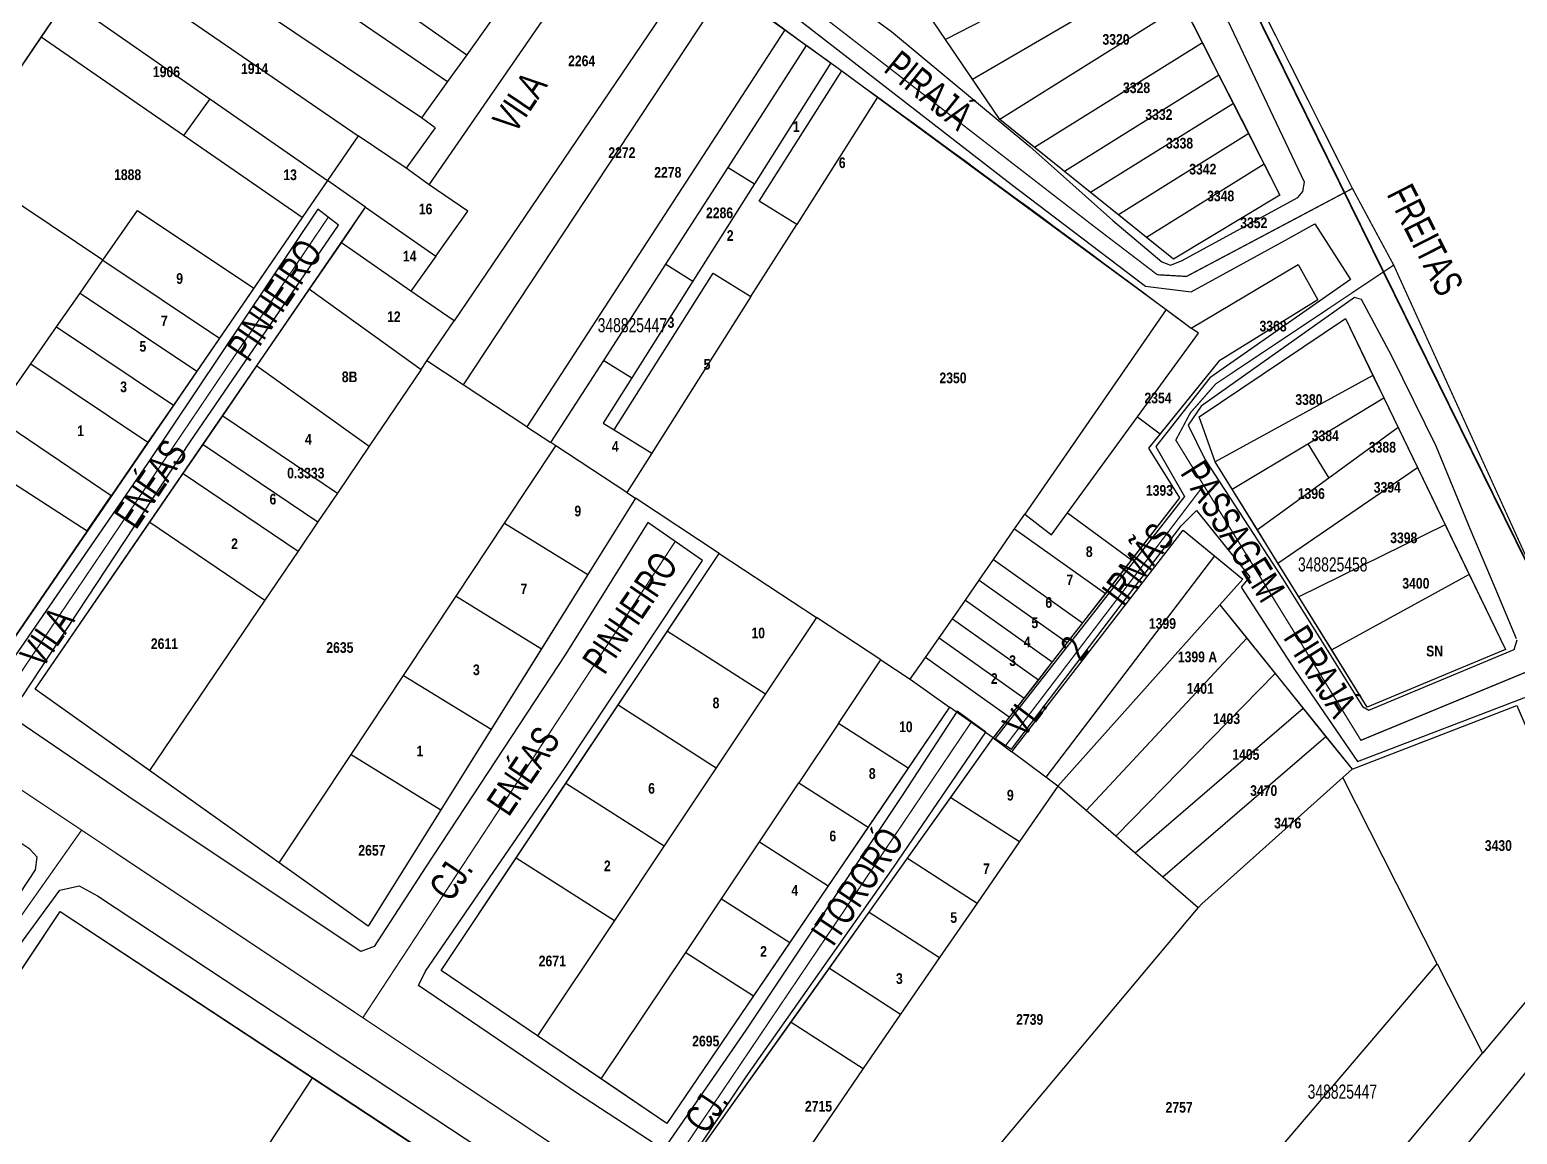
# Model space of a CAD drawing. Extents: x 203136 to 205923, y 4839890 to 4842982.
# Drawn here: x 205344.3 to 205554, y 4841421.2 to 4841577 of the extents above; entities that cross this region are included whole.
import ezdxf
from ezdxf.enums import TextEntityAlignment as Align

# ---------------------------------------------------------------- set-up
doc = ezdxf.new("R2010")
doc.units = 0
doc.header["$LTSCALE"] = 1.5
doc.header["$MEASUREMENT"] = 0
for name, color, linetype in [('CD_MALHA_LOTES', 40, 'CONTINUOUS'), ('CD_TXT_QUADRA', 7, 'CONTINUOUS'), ('LM-LIM-SETOR-FISCAL', 7, 'CONTINUOUS'), ('RU-QUADRAS', 210, 'CONTINUOUS'), ('SV-EIXO-RUA-PAV', 20, 'CONTINUOUS'), ('SV-RUA-PAVIM-S-GUIA-C-GUIA', 7, 'CONTINUOUS'), ('SV-TXT-RUA-N-PAV-S-GUIA-C-GUIA', 7, 'CONTINUOUS'), ('SV-TXT-RUA-PAV-S-GUIA-C-GUIA', 7, 'CONTINUOUS'), ('Th_NmrPort', 1, 'CONTINUOUS')]:
    doc.layers.add(name, color=color, linetype=linetype)
doc.styles.add('3488-25-2D_TXT$0$ARIAL', font='ARIAL.TTF')
doc.styles.add('ARIAL', font='ARIAL.TTF')
doc.styles.get("Standard").update_dxf_attribs({"font": 'swisscbo.ttf'})
doc.linetypes.add('Limite', pattern='A,20,-3,[130,ltypeshp.shx,S=6.35,R=0,X=0,Y=0],-3,20', length=46)

msp = doc.modelspace()

# ---------------------------------------------------------------- linework, layer by layer
at = {"layer": 'CD_MALHA_LOTES', "linetype": 'Continuous'}
for p, q in [((205364.1, 4841602.86), (205405.88, 4841573.51)), ((205361.15, 4841598.51), (205403.16, 4841569.71)), ((205400.58, 4841555.16), (205427.29, 4841593.83)), ((205399.5, 4841564.58), (205357.37, 4841592.95)), ((205353.63, 4841587.44), (205390.55, 4841562.05)), ((205438.07, 4841586.1), (205404.09, 4841535.95)), ((205477.21, 4841570.04), (205504.23, 4841585.84)), ((205442.37, 4841583.02), (205405.37, 4841526.95)), ((205442.37, 4841583.02), (205450.74, 4841577.01)), ((205345.85, 4841575.96), (205349.49, 4841581.33)), ((205349.49, 4841581.33), (205369.65, 4841567.29)), ((205473.4, 4841575.63), (205470.01, 4841580.63)), ((205484.59, 4841581.42), (205473.4, 4841575.63)), ((205506.94, 4841580.52), (205481.05, 4841564.39)), ((205506.94, 4841580.52), (205509.64, 4841575.2)), ((205409.22, 4841578.19), (205405.88, 4841573.51)), ((205450.74, 4841577.01), (205414.35, 4841521.03)), ((205450.74, 4841577.01), (205453.82, 4841574.8)), ((205333.91, 4841558.37), (205345.85, 4841575.96)), ((205365.95, 4841562.09), (205345.85, 4841575.96)), ((205442.74, 4841557.6), (205453.82, 4841574.8)), ((205453.82, 4841574.8), (205457.24, 4841572.35)), ((205477.21, 4841570.04), (205473.4, 4841575.63)), ((205509.64, 4841575.2), (205485.96, 4841560.44)), ((205509.64, 4841575.2), (205511.96, 4841570.63)), ((205405.88, 4841573.51), (205403.16, 4841569.71)), ((205457.24, 4841572.35), (205446.46, 4841555.3)), ((205447.11, 4841552.85), (205458.76, 4841571.24)), ((205458.76, 4841571.24), (205463.8, 4841567.53)), ((205481.05, 4841564.39), (205477.21, 4841570.04)), ((205511.96, 4841570.63), (205490.17, 4841557.05)), ((205511.96, 4841570.63), (205514, 4841566.64)), ((205403.16, 4841569.71), (205399.5, 4841564.58)), ((205369.65, 4841567.29), (205365.95, 4841562.09)), ((205369.65, 4841567.29), (205386.23, 4841555.75)), ((205463.8, 4841567.53), (205452.42, 4841549.57)), ((205463.8, 4841567.53), (205504.54, 4841537.56)), ((205514, 4841566.64), (205493.86, 4841554.09)), ((205514, 4841566.64), (205516.16, 4841562.39)), ((205401.43, 4841563.19), (205399.5, 4841564.58)), ((205485.96, 4841560.44), (205481.05, 4841564.39)), ((205382.67, 4841550.56), (205365.95, 4841562.09)), ((205390.55, 4841562.05), (205386.23, 4841555.75)), ((205397.36, 4841557.5), (205390.55, 4841562.05)), ((205401.43, 4841563.19), (205397.36, 4841557.5)), ((205516.16, 4841562.39), (205497.78, 4841550.94)), ((205516.16, 4841562.39), (205518.35, 4841558.08)), ((205490.17, 4841557.05), (205485.96, 4841560.44)), ((205354.58, 4841544.52), (205333.91, 4841558.37)), ((205400.58, 4841555.16), (205397.36, 4841557.5)), ((205433.95, 4841543.96), (205442.74, 4841557.6)), ((205442.74, 4841557.6), (205446.46, 4841555.3)), ((205518.35, 4841558.08), (205501.76, 4841547.74)), ((205518.35, 4841558.08), (205520.57, 4841553.71)), ((205386.23, 4841555.75), (205382.67, 4841550.56)), ((205391.63, 4841551.99), (205386.23, 4841555.75)), ((205493.86, 4841554.09), (205490.17, 4841557.05)), ((205406.02, 4841551.42), (205400.58, 4841555.16)), ((205446.46, 4841555.3), (205437.79, 4841541.58)), ((205497.78, 4841550.94), (205493.86, 4841554.09)), ((205520.57, 4841553.71), (205505.55, 4841544.69)), ((205354.58, 4841544.52), (205359.45, 4841551.51)), ((205359.45, 4841551.51), (205375.84, 4841540.59)), ((205388.2, 4841546.99), (205391.63, 4841551.99)), ((205391.63, 4841551.99), (205401.52, 4841545.1)), ((205401.52, 4841545.1), (205406.02, 4841551.42)), ((205452.42, 4841549.57), (205447.11, 4841552.85)), ((205382.67, 4841550.56), (205375.84, 4841540.59)), ((205445.97, 4841539.39), (205452.42, 4841549.57)), ((205501.76, 4841547.74), (205497.78, 4841550.94)), ((205383.7, 4841540.42), (205388.2, 4841546.99)), ((205398, 4841540.17), (205388.2, 4841546.99)), ((205505.55, 4841544.69), (205501.76, 4841547.74)), ((205401.52, 4841545.1), (205398, 4841540.17)), ((205351.35, 4841539.88), (205354.58, 4841544.52)), ((205354.58, 4841544.52), (205371, 4841533.53)), ((205425.2, 4841530.39), (205433.95, 4841543.96)), ((205433.95, 4841543.96), (205437.79, 4841541.58)), ((205508.07, 4841534.95), (205523.12, 4841543.9)), ((205523.12, 4841543.9), (205525.91, 4841538.93)), ((205426.68, 4841520.59), (205440.66, 4841542.67)), ((205437.79, 4841541.58), (205429.17, 4841527.94)), ((205440.66, 4841542.67), (205445.97, 4841539.39)), ((205348.02, 4841535.1), (205351.35, 4841539.88)), ((205351.35, 4841539.88), (205367.8, 4841528.87)), ((205375.84, 4841540.59), (205371, 4841533.53)), ((205376.3, 4841529.62), (205383.7, 4841540.42)), ((205383.7, 4841540.42), (205399.47, 4841529.12)), ((205404.09, 4841535.95), (205398, 4841540.17)), ((205445.97, 4841539.39), (205431.98, 4841517.29)), ((205525.91, 4841538.93), (205511.96, 4841530.26)), ((205504.54, 4841537.56), (205484.61, 4841508.72)), ((205504.54, 4841537.56), (205508.07, 4841534.95)), ((205344.4, 4841529.9), (205348.02, 4841535.1)), ((205348.02, 4841535.1), (205364.51, 4841524.07)), ((205400.27, 4841530.31), (205404.09, 4841535.95)), ((205509.08, 4841534.21), (205508.07, 4841534.95)), ((205509.18, 4841522.41), (205529.83, 4841536.29)), ((205529.83, 4841536.29), (205533.69, 4841528.28)), ((205371, 4841533.53), (205367.8, 4841528.87)), ((205500.48, 4841522.42), (205509.08, 4841534.21)), ((205399.47, 4841529.12), (205400.27, 4841530.31)), ((205405.37, 4841526.95), (205400.27, 4841530.31)), ((205417.73, 4841518.81), (205425.2, 4841530.39)), ((205425.2, 4841530.39), (205429.17, 4841527.94)), ((205511.96, 4841530.26), (205503.68, 4841520.05)), ((205339.21, 4841522.45), (205344.4, 4841529.9)), ((205344.4, 4841529.9), (205360.93, 4841518.84)), ((205367.8, 4841528.87), (205364.51, 4841524.07)), ((205371.48, 4841522.59), (205376.3, 4841529.62)), ((205376.3, 4841529.62), (205392.12, 4841518.28)), ((205399.47, 4841529.12), (205392.12, 4841518.28)), ((205533.69, 4841528.28), (205511.45, 4841516.09)), ((205533.69, 4841528.28), (205535.23, 4841525.1)), ((205414.35, 4841521.03), (205405.37, 4841526.95)), ((205429.17, 4841527.94), (205425.13, 4841521.55)), ((205364.51, 4841524.07), (205360.93, 4841518.84)), ((205524.5, 4841518.64), (205535.23, 4841525.1)), ((205535.23, 4841525.1), (205537.25, 4841520.9)), ((205355.75, 4841511.29), (205339.21, 4841522.45)), ((205368.7, 4841518.54), (205371.48, 4841522.59)), ((205371.48, 4841522.59), (205387.64, 4841511.67)), ((205490.61, 4841508.89), (205500.48, 4841522.42)), ((205500.48, 4841522.42), (205503.68, 4841520.05)), ((205511.45, 4841516.09), (205509.18, 4841522.41)), ((205414.35, 4841521.03), (205417.73, 4841518.81)), ((205425.13, 4841521.55), (205426.68, 4841520.59)), ((205426.68, 4841520.59), (205431.98, 4841517.29)), ((205503.68, 4841520.05), (205502.05, 4841518.03)), ((205537.25, 4841520.9), (205527.44, 4841513.77)), ((205537.25, 4841520.9), (205539.96, 4841515.29)), ((205360.93, 4841518.84), (205355.75, 4841511.29)), ((205365.88, 4841514.43), (205368.7, 4841518.54)), ((205368.7, 4841518.54), (205384.89, 4841507.61)), ((205392.12, 4841518.28), (205387.64, 4841511.67)), ((205411.2, 4841507.41), (205418.44, 4841518.34)), ((205418.44, 4841518.34), (205417.73, 4841518.81)), ((205428.47, 4841511.74), (205418.44, 4841518.34)), ((205502.05, 4841518.03), (205506.42, 4841510.98)), ((205513.85, 4841512.22), (205524.5, 4841518.64)), ((205524.5, 4841518.64), (205527.44, 4841513.77)), ((205431.98, 4841517.29), (205428.47, 4841511.74)), ((205513.85, 4841512.22), (205511.45, 4841516.09)), ((205340.38, 4841514.12), (205352.36, 4841506.34)), ((205361.17, 4841507.56), (205365.88, 4841514.43)), ((205365.88, 4841514.43), (205382.09, 4841503.48)), ((205527.44, 4841513.77), (205517.4, 4841506.48)), ((205520.29, 4841501.8), (205539.96, 4841515.29)), ((205539.96, 4841515.29), (205543.87, 4841507.19)), ((205387.64, 4841511.67), (205384.89, 4841507.61)), ((205428.47, 4841511.74), (205429.68, 4841510.95)), ((205517.4, 4841506.48), (205513.85, 4841512.22)), ((205352.36, 4841506.34), (205355.75, 4841511.29)), ((205429.68, 4841510.95), (205422.95, 4841500.17)), ((205441.5, 4841503.16), (205429.68, 4841510.95)), ((205506.42, 4841510.98), (205499.64, 4841502.25)), ((205345.02, 4841484), (205361.17, 4841507.56)), ((205361.17, 4841507.56), (205377.42, 4841496.59)), ((205384.89, 4841507.61), (205382.09, 4841503.48)), ((205404.39, 4841497.13), (205411.2, 4841507.41)), ((205411.2, 4841507.41), (205422.95, 4841500.17)), ((205483.14, 4841506.61), (205484.61, 4841508.72)), ((205484.61, 4841508.72), (205488.34, 4841505.78)), ((205488.34, 4841505.78), (205490.61, 4841508.89)), ((205490.61, 4841508.89), (205499.64, 4841502.25)), ((205543.87, 4841507.19), (205523.24, 4841497.05)), ((205543.87, 4841507.19), (205547.24, 4841500.21)), ((205352.36, 4841506.34), (205339.22, 4841487.18)), ((205480.16, 4841502.29), (205483.14, 4841506.61)), ((205482.77, 4841475.17), (205506.9, 4841506.45)), ((205483.14, 4841506.61), (205495.95, 4841497.5)), ((205506.9, 4841506.45), (205511.34, 4841502.82)), ((205520.29, 4841501.8), (205517.4, 4841506.48)), ((205382.09, 4841503.48), (205377.42, 4841496.59)), ((205434.19, 4841492.21), (205441.5, 4841503.16)), ((205441.5, 4841503.16), (205455.22, 4841494.13)), ((205478.17, 4841499.41), (205480.16, 4841502.29)), ((205480.16, 4841502.29), (205492.73, 4841493.35)), ((205511.34, 4841502.82), (205487.57, 4841471.59)), ((205499.64, 4841502.25), (205495.95, 4841497.5)), ((205511.34, 4841502.82), (205515.33, 4841499.54)), ((205523.24, 4841497.05), (205520.29, 4841501.8)), ((205422.95, 4841500.17), (205416.43, 4841489.72)), ((205476.2, 4841496.56), (205478.17, 4841499.41)), ((205478.17, 4841499.41), (205490.57, 4841490.59)), ((205515.33, 4841499.54), (205512.1, 4841495.92)), ((205547.24, 4841500.21), (205527.88, 4841489.54)), ((205547.24, 4841500.21), (205552.36, 4841489.61)), ((205396.98, 4841485.95), (205404.39, 4841497.13)), ((205404.39, 4841497.13), (205416.43, 4841489.72)), ((205495.95, 4841497.5), (205492.73, 4841493.35)), ((205527.88, 4841489.54), (205523.24, 4841497.05)), ((205377.42, 4841496.59), (205361.13, 4841472.54)), ((205474.4, 4841493.95), (205476.2, 4841496.56)), ((205476.2, 4841496.56), (205488.45, 4841487.85)), ((205489.24, 4841470.34), (205512.1, 4841495.92)), ((205512.1, 4841495.92), (205515.89, 4841491.21)), ((205455.22, 4841494.13), (205448.03, 4841483.36)), ((205464.29, 4841488.16), (205455.22, 4841494.13)), ((205472.53, 4841491.25), (205474.4, 4841493.95)), ((205474.4, 4841493.95), (205486.5, 4841485.35)), ((205492.73, 4841493.35), (205490.57, 4841490.59)), ((205427.23, 4841481.78), (205434.19, 4841492.21)), ((205434.19, 4841492.21), (205448.03, 4841483.36)), ((205470.6, 4841488.46), (205472.53, 4841491.25)), ((205472.53, 4841491.25), (205484.49, 4841482.76)), ((205490.57, 4841490.59), (205488.45, 4841487.85)), ((205515.89, 4841491.21), (205493.23, 4841466.88)), ((205515.89, 4841491.21), (205519.89, 4841486.23)), ((205416.43, 4841489.72), (205409.33, 4841478.35)), ((205468.42, 4841485.44), (205470.6, 4841488.46)), ((205482.4, 4841480.07), (205470.6, 4841488.46)), ((205532.88, 4841481.46), (205527.88, 4841489.54)), ((205552.36, 4841489.61), (205532.88, 4841481.46)), ((205458.3, 4841479.18), (205464.29, 4841488.16)), ((205464.29, 4841488.16), (205468.42, 4841485.44)), ((205488.45, 4841487.85), (205486.5, 4841485.35)), ((205519.89, 4841486.23), (205497.41, 4841463.26)), ((205519.89, 4841486.23), (205523.85, 4841481.3)), ((205389.57, 4841474.78), (205396.98, 4841485.95)), ((205396.98, 4841485.95), (205409.33, 4841478.35)), ((205468.42, 4841485.44), (205473.99, 4841481.49)), ((205486.5, 4841485.35), (205484.49, 4841482.76)), ((205361.13, 4841472.54), (205345.02, 4841484)), ((205448.03, 4841483.36), (205441.07, 4841472.92)), ((205484.49, 4841482.76), (205482.4, 4841480.07)), ((205419.88, 4841470.76), (205427.23, 4841481.78)), ((205427.23, 4841481.78), (205441.07, 4841472.92)), ((205473.99, 4841481.49), (205468.14, 4841472.87)), ((205480.14, 4841477.14), (205473.99, 4841481.49)), ((205482.4, 4841480.07), (205480.37, 4841477.46)), ((205523.85, 4841481.3), (205500.15, 4841460.88)), ((205523.85, 4841481.3), (205527.06, 4841477.3)), ((205530.74, 4841472.72), (205553.97, 4841481.73)), ((205553.97, 4841481.73), (205566.27, 4841453.2)), ((205409.33, 4841478.35), (205402.23, 4841466.98)), ((205458.3, 4841479.18), (205452.72, 4841470.81)), ((205468.14, 4841472.87), (205458.3, 4841479.18)), ((205474.17, 4841468.75), (205480.14, 4841477.14)), ((205480.37, 4841477.46), (205480.14, 4841477.14)), ((205480.14, 4841477.14), (205482.77, 4841475.17)), ((205527.06, 4841477.3), (205504.07, 4841457.48)), ((205527.06, 4841477.3), (205530.74, 4841472.72)), ((205379.45, 4841459.51), (205389.57, 4841474.78)), ((205389.57, 4841474.78), (205402.23, 4841466.98)), ((205487.57, 4841471.59), (205482.77, 4841475.17)), ((205379.45, 4841459.51), (205361.13, 4841472.54)), ((205441.07, 4841472.92), (205433.72, 4841461.9)), ((205468.14, 4841472.87), (205462.5, 4841464.56)), ((205489.24, 4841470.34), (205487.57, 4841471.59)), ((205509.53, 4841453.74), (205529.45, 4841471.57)), ((205530.74, 4841472.72), (205529.45, 4841471.57)), ((205542.76, 4841445.26), (205529.45, 4841471.57)), ((205412.86, 4841460.23), (205419.88, 4841470.76)), ((205419.88, 4841470.76), (205433.72, 4841461.9)), ((205447.15, 4841462.47), (205452.72, 4841470.81)), ((205452.72, 4841470.81), (205462.5, 4841464.56)), ((205489.24, 4841470.34), (205483.85, 4841462.53)), ((205493.23, 4841466.88), (205489.24, 4841470.34)), ((205468.05, 4841460.16), (205474.17, 4841468.75)), ((205474.17, 4841468.75), (205483.85, 4841462.53)), ((205402.23, 4841466.98), (205392, 4841450.59)), ((205497.41, 4841463.26), (205493.23, 4841466.88)), ((205462.5, 4841464.56), (205456.86, 4841456.25)), ((205500.15, 4841460.88), (205497.41, 4841463.26)), ((205433.72, 4841461.9), (205426.7, 4841451.38)), ((205441.81, 4841454.45), (205447.15, 4841462.47)), ((205447.15, 4841462.47), (205456.86, 4841456.25)), ((205483.85, 4841462.53), (205477.86, 4841453.85)), ((205392, 4841450.59), (205379.45, 4841459.51)), ((205402.26, 4841444.33), (205412.86, 4841460.23)), ((205412.86, 4841460.23), (205426.7, 4841451.38)), ((205462.65, 4841452.56), (205468.05, 4841460.16)), ((205468.05, 4841460.16), (205477.86, 4841453.85)), ((205504.07, 4841457.48), (205500.15, 4841460.88)), ((205509.05, 4841453.17), (205504.07, 4841457.48)), ((205456.86, 4841456.25), (205451.44, 4841448.28)), ((205316.76, 4841404.97), (205348.54, 4841452.64)), ((205348.54, 4841452.64), (205384.12, 4841429.25)), ((205436.76, 4841446.88), (205441.81, 4841454.45)), ((205441.81, 4841454.45), (205451.44, 4841448.28)), ((205457.02, 4841444.65), (205462.65, 4841452.56)), ((205462.65, 4841452.56), (205472.57, 4841446.18)), ((205465.78, 4841401.61), (205509.05, 4841453.17)), ((205477.86, 4841453.85), (205472.57, 4841446.18)), ((205509.05, 4841453.17), (205509.53, 4841453.74)), ((205566.27, 4841453.2), (205549.13, 4841432.65)), ((205426.7, 4841451.38), (205415.85, 4841435.12)), ((205424.85, 4841429.03), (205436.76, 4841446.88)), ((205436.76, 4841446.88), (205446.33, 4841440.75)), ((205451.44, 4841448.28), (205446.33, 4841440.75)), ((205539.4, 4841410.57), (205569.02, 4841446.8)), ((205415.85, 4841435.12), (205402.26, 4841444.33)), ((205451.62, 4841437.06), (205457.02, 4841444.65)), ((205457.02, 4841444.65), (205467.06, 4841438.19)), ((205472.57, 4841446.18), (205467.06, 4841438.19)), ((205491.19, 4841384.83), (205542.76, 4841445.26)), ((205542.76, 4841445.26), (205549.13, 4841432.65)), ((205446.33, 4841440.75), (205434.11, 4841422.75)), ((205467.06, 4841438.19), (205461.81, 4841430.5)), ((205438.99, 4841419.3), (205451.62, 4841437.06)), ((205451.62, 4841437.06), (205461.81, 4841430.5)), ((205424.85, 4841429.03), (205415.85, 4841435.12)), ((205533.97, 4841414.47), (205549.13, 4841432.65)), ((205461.81, 4841430.5), (205449.45, 4841412.4)), ((205384.12, 4841429.25), (205352.51, 4841381.08)), ((205384.12, 4841429.25), (205421.14, 4841404.92)), ((205434.11, 4841422.75), (205424.85, 4841429.03))]:
    msp.add_line(p, q, dxfattribs=at)
msp.add_point((205468.42, 4841485.44), dxfattribs=at)
at = {"layer": 'LM-LIM-SETOR-FISCAL', "linetype": 'Limite', "ltscale": 0.1, "flags": 128}
msp.add_lwpolyline([(203469.377234, 4841362.89061, 0.25, 0.25, 0), (203519.491753, 4841421.251163, 0.25, 0.25, 0), (203539.040039, 4841445.453803, 0.25, 0.25, 0), (203552.611299, 4841461.387824, 0.25, 0.25, 0), (203566.238133, 4841484.68956, 0.25, 0.25, 0), (203609.99, 4841529.19, 0.25, 0.25, 0), (203632, 4841555.03, 0.25, 0.25, 0), (203660.44, 4841587.64, 0.25, 0.25, 0), (203674.06, 4841602.04, 0.25, 0.25, 0), (203710.04, 4841645.13, 0.25, 0.25, 0), (203742.06, 4841682.63, 0.25, 0.25, 0), (203749.59, 4841692.3, 0.25, 0.25, 0), (203765.8, 4841714.59, 0.25, 0.25, 0), (203770.437717, 4841723.305383, 0.25, 0.25, 0), (203714.413653, 4841762.64358, 0.25, 0.25, 0), (203723.585168, 4841777.541949, 0.25, 0.25, 0), (203744.064325, 4841808.260684, 0.25, 0.25, 0), (203754.769339, 4841823.620052, 0.25, 0.25, 0), (203763.612611, 4841832.928759, 0.25, 0.25, 0), (203773.572638, 4841842.432366, 0.25, 0.25, 0), (203784.091768, 4841852.942481, 0.25, 0.25, 0), (203799.86552, 4841866.904972, 0.25, 0.25, 0), (203809.371409, 4841877.624378, 0.25, 0.25, 0), (203820.293068, 4841888.950542, 0.25, 0.25, 0), (203834.046268, 4841882.073942, 0.25, 0.25, 0), (204046.7661, 4842201.182221, 0.25, 0.25, 0), (204178.512752, 4842399.235913, 0.25, 0.25, 0), (204339.269682, 4842642.311478, 0.25, 0.25, 0), (204394.703106, 4842727.956118, 0.25, 0.25, 0), (204455.679872, 4842818.312599, 0.25, 0.25, 0), (204552.409898, 4842958.280115, 0.18, 0.18, 0), (204552.411197, 4842958.281995, 0.25, 0.25, 0), (204552.409898, 4842958.280115, 0.25, 0.25, 0), (204552.41, 4842958.28, 0.25, 0.25, 0), (204636.88, 4842865.48, 0.25, 0.25, 0), (204802.20702, 4842671.508044, 0.25, 0.25, 0), (204837.727029, 4842630.149129, 0.25, 0.25, 0), (205008.271732, 4842430.409897, 0.25, 0.25, 0), (205138.673959, 4842279.328213, 0.25, 0.25, 0), (205174.437256, 4842238.699161, 0.25, 0.25, 0), (205203.631784, 4842204.152303, 0.25, 0.25, 0), (205240.124945, 4842163.766539, 0.25, 0.25, 0), (205267.85, 4842136.34, 0.25, 0.25, 0), (205295.915353, 4842071.881893, 0.25, 0.25, 0), (205307.647026, 4842046.742594, 0.25, 0.25, 0), (205351.13, 4841954.04, 0.25, 0.25, 0), (205379.26, 4841896.27, 0.25, 0.25, 0), (205405.061808, 4841844.580735, 0.25, 0.25, 0), (205438.77, 4841777.24, 0.25, 0.25, 0), (205460.65, 4841701.79, 0.25, 0.25, 0), (205500.37, 4841613.55, 0.25, 0.25, 0), (205574.15, 4841463.73, 0.25, 0.25, 0), (205576.19, 4841458.65, 0.25, 0.25, 0), (205586.52, 4841433.19, 0.25, 0.25, 0), (205615.29, 4841364.14, 0.25, 0.25, 0), (205647.73668, 4841231.470751, 0.25, 0.25, 0), (205655.460047, 4841210.753747, 0.25, 0.25, 0), (205675.209194, 4841159.41187, 0.25, 0.25, 0), (205690.04619, 4841124.071091, 0.25, 0.25, 0), (205704.679922, 4841088.324092, 0.25, 0.25, 0), (205713.35, 4841065.22, 0.25, 0.25, 0), (205719.94, 4841049.35, 0.25, 0.25, 0), (205719.957412, 4841049.304741, 0, 0, 0), (205790.360912, 4840892.191443, 0, 0, 0)], format="xyseb", dxfattribs=at)
at = {"layer": 'RU-QUADRAS', "color": 6, "linetype": 'Continuous'}
msp.add_lwpolyline([(205303.37, 4841512.46), (205303.89, 4841514.14), (205381.53, 4841628.54), (205394.54, 4841618.95), (205393.7, 4841617.91, -0.0061393209), (205508.07, 4841534.95), (205523.12, 4841543.9), (205525.91, 4841538.93), (205511.96, 4841530.26), (205502.05, 4841518.03), (205506.42, 4841510.98), (205480.14, 4841477.14), (205473.99, 4841481.49), (205434.11, 4841422.75), (205402.26, 4841444.33), (205441.5, 4841503.16), (205429.68, 4841510.95), (205392, 4841450.59), (205345.02, 4841484), (205391.63, 4841551.99), (205386.23, 4841555.75), (205339.22, 4841487.18), (205304.72, 4841509.95, -0.2536443166)], format="xyb", close=True, dxfattribs=at)
msp.add_lwpolyline([(205483.06, 4841627.46), (205520.57, 4841553.71), (205505.55, 4841544.69), (205481.05, 4841564.39), (205470.01, 4841580.63)], dxfattribs=at)
for points in [[(205509.18, 4841522.41), (205529.83, 4841536.29), (205552.36, 4841489.61), (205532.88, 4841481.46), (205511.45, 4841516.09)], [(205438.99, 4841419.3), (205480.14, 4841477.14), (205482.77, 4841475.17), (205506.9, 4841506.45), (205515.33, 4841499.54), (205512.1, 4841495.92), (205530.74, 4841472.72), (205553.97, 4841481.73), (205583.17, 4841413.97), (205582.65, 4841413.41), (205606.71, 4841349.68), (205616.57, 4841312.39), (205611.76, 4841305.23)], [(205268.56, 4841332.67), (205348.54, 4841452.64), (205448.76, 4841386.55), (205448.63, 4841385.58), (205398.29, 4841319.83), (205364.07, 4841270.59)]]:
    msp.add_lwpolyline(points, close=True, dxfattribs=at)
at = {"layer": 'SV-EIXO-RUA-PAV', "const_width": 0.18, "flags": 128}
for points in [[(205438.77, 4841777.24), (205439.68, 4841765.61), (205443.42, 4841745.88), (205456.58, 4841709.81), (205504.59, 4841606.78), (205530.79, 4841554.64), (205533.51, 4841549.58), (205536.61, 4841543.83), (205557.12, 4841498.66), (205561.14, 4841488.84), (205565.89, 4841477.27), (205614.43, 4841363.94), (205621.03, 4841345.3), (205622.65, 4841328.16), (205628.21, 4841291.58), (205631.29, 4841278.03)], [(205530.79, 4841554.64), (205507.39, 4841542.23), (205503.28, 4841542.47), (205494.1, 4841549.48), (205377.16, 4841639.99)], [(205386.36, 4841550.59), (205335.31, 4841474.97)], [(205536.61, 4841543.83), (205511.51, 4841527.07), (205507.93, 4841522.98), (205505.88, 4841519.14), (205531.99, 4841476.8), (205561.14, 4841488.84)], [(205481.76, 4841475.9), (205509.81, 4841512.76)], [(205288.24, 4841506.37), (205335.31, 4841474.97), (205351.57, 4841464.13), (205391.23, 4841437.67), (205431.02, 4841411.13), (205457.16, 4841393.7), (205487.92, 4841373.18), (205510.09, 4841358.39), (205583.87, 4841309.18), (205631.29, 4841278.03)], [(205435.29, 4841504.86), (205391.23, 4841437.67)], [(205477.08, 4841479.43), (205431.02, 4841411.13)], [(205258.51, 4841326.9), (205270.01, 4841343.94), (205292.4, 4841375.22), (205320.83, 4841418.57), (205338.24, 4841445.22), (205351.57, 4841464.13)]]:
    msp.add_lwpolyline(points, dxfattribs=at)
at = {"layer": 'SV-RUA-PAVIM-S-GUIA-C-GUIA'}
for points in [[(205437.4, 4841597.58), (205465.79, 4841576.76), (205485.29, 4841560.57), (205497, 4841550.11), (205503.92, 4841544.3), (205505.12, 4841543.82), (205506.69, 4841544.42), (205523.09, 4841553.38), (205523.79, 4841554.21), (205524.03, 4841555.52), (205520.07, 4841563.86), (205514.59, 4841575.45), (205509.07, 4841587.08)], [(205452.59, 4841578.59), (205482.66, 4841555.25), (205501.62, 4841540.88), (205508.04, 4841540.07), (205521.37, 4841547.33), (205525.47, 4841549.63), (205530.51, 4841541.79), (205510.67, 4841527.92), (205503.07, 4841518.22), (205507.09, 4841511.18), (205480.42, 4841477.05), (205482.69, 4841475.54), (205506.66, 4841507.07), (205508.82, 4841509.23), (205516.3, 4841499.88), (205515.11, 4841498.38), (205522.63, 4841486.78), (205531.51, 4841473.79), (205556.57, 4841483.41)], [(205343.19, 4841482.92), (205366.88, 4841518.91), (205387.82, 4841549.47), (205384.9, 4841551.7), (205360.85, 4841515.86), (205339.09, 4841484.3)], [(205553.94, 4841491.09), (205550.94, 4841498.31), (205547.41, 4841506.65), (205542.58, 4841518.29), (205536.35, 4841530.99), (205532.07, 4841538.97), (205531.1, 4841539.25), (205509.47, 4841523.92), (205507.62, 4841521.23), (205510.03, 4841516.34), (205520.92, 4841499.64), (205532.22, 4841481.57), (205533.1, 4841481.05), (205553.61, 4841489.62), (205554, 4841490.98)], [(205432.47, 4841419.82), (205421.37, 4841427.06), (205399.1, 4841442.2), (205400.08, 4841444.24), (205419.76, 4841472.96), (205439.15, 4841502.18), (205431.43, 4841507.54), (205419.87, 4841488.99), (205400.1, 4841458.96), (205392.82, 4841447.72), (205390.93, 4841447.02), (205359.28, 4841468.12), (205342.57, 4841479.49)], [(205436.99, 4841416.96), (205445.29, 4841429.33), (205466.06, 4841458.87), (205479.11, 4841477.94), (205475.06, 4841480.93), (205467.4, 4841469.15), (205445.25, 4841435.91), (205433.64, 4841419.09)], [(205342.85, 4841447.93), (205348.51, 4841455.65), (205351.21, 4841456.25), (205353.81, 4841454.88), (205381.94, 4841436.27), (205420.83, 4841410.63), (205439.21, 4841398.4), (205451.14, 4841390.67), (205451.67, 4841389.56), (205451.22, 4841388.17), (205449.23, 4841384.84), (205432.9, 4841363.38), (205414.27, 4841338.87), (205405.14, 4841327.35), (205395, 4841313.55), (205383.16, 4841296.55), (205365.22, 4841269.51)]]:
    msp.add_lwpolyline(points, dxfattribs=at)
msp.add_lwpolyline([(205260.33, 4841453.08), (205229.5, 4841406.53), (205212.07, 4841380.19), (205205.35, 4841370.19), (205205.33, 4841368.82), (205206.12, 4841367.03), (205232.79, 4841349.41), (205255.37, 4841334.09), (205256.84, 4841333.71), (205259.42, 4841333.92), (205261.51, 4841335.74), (205271.41, 4841349.21), (205288.74, 4841373.46), (205311.9, 4841408.12), (205345.09, 4841458.54), (205345.32, 4841460.32), (205344.27, 4841461.43), (205322.36, 4841476.04), (205290.26, 4841495.83), (205289.48, 4841496.05), (205287.94, 4841494.48)], close=True, dxfattribs=at)

# ---------------------------------------------------------------- texts
at = {"layer": 'CD_TXT_QUADRA', "linetype": 'Continuous', "style": 'ARIAL', "width": 0.7}
for s, p in [('348825447', (205424.351098, 4841534.353537)), ('348825458', (205523.12, 4841500.61)), ('348825447', (205524.480837, 4841426.244945))]:
    msp.add_text(s, height=2, dxfattribs=at).set_placement(p)
at = {"layer": 'SV-TXT-RUA-N-PAV-S-GUIA-C-GUIA', "style": '3488-25-2D_TXT$0$ARIAL', "width": 0.7}
for s, p in [('VILA          NAZARÉ', (205412.646066, 4841562.207965)), ('VILA              ENÉAS              PINHEIRO', (205345.986557, 4841486.733683))]:
    msp.add_text(s, height=4, rotation=56, dxfattribs=at).set_placement(p)
at = {"layer": 'SV-TXT-RUA-PAV-S-GUIA-C-GUIA', "style": 'ARIAL', "width": 0.7}
for s, rotation, p in [('PIRAJÁ', 321, (205464.51, 4841571.24)), ('FREITAS', 296.96388573, (205535.548111, 4841553.840348)), ('PASSAGEM     PIRAJÁ', 302, (205506.429206, 4841514.513019)), ('VL.       2       IRMÃS', 53, (205484.41, 4841476.96)), ('CJ.        ENÉAS          PINHEIRO', 56, (205403.66, 4841453.81)), ('CJ.                        ITORORÓ', 56, (205439.67, 4841421.07))]:
    msp.add_text(s, height=4, rotation=rotation, dxfattribs=at).set_placement(p)
at = {"layer": 'Th_NmrPort', "color": 1}
for s, p in [('3320', (205495.538554, 4841575.667271)), ('1914', (205374.048554, 4841571.537271)), ('2264', (205420.178554, 4841572.637271)), ('1906', (205361.628554, 4841571.097271)), ('3328', (205498.438554, 4841568.847271)), ('3332', (205501.588554, 4841565.067271)), ('1', (205451.868554, 4841563.357271)), ('3338', (205504.498554, 4841561.027271)), ('2272', (205425.858554, 4841559.697271)), ('2278', (205432.328554, 4841556.917271)), ('6', (205458.358554, 4841558.267271)), ('3342', (205507.778554, 4841557.367271)), ('1888', (205356.148554, 4841556.577271)), ('13', (205380.018554, 4841556.567271)), ('3348', (205510.298554, 4841553.587271)), ('16', (205399.128554, 4841551.747271)), ('2286', (205439.628554, 4841551.197271)), ('3352', (205514.968554, 4841549.797271)), ('2', (205442.558554, 4841547.997271)), ('14', (205396.888554, 4841545.097271)), ('9', (205364.918554, 4841541.937271)), ('7', (205362.758554, 4841535.967271)), ('12', (205394.648554, 4841536.547271)), ('3', (205434.208554, 4841535.737271)), ('3368', (205517.688554, 4841535.227271)), ('5', (205359.728554, 4841532.367271)), ('5', (205439.288554, 4841529.837271)), ('8B', (205388.268554, 4841528.067271)), ('2350', (205472.548554, 4841527.917271)), ('3', (205357.008554, 4841526.657271)), ('2354', (205501.458554, 4841525.087271)), ('3380', (205522.738554, 4841524.867271)), ('1', (205350.948554, 4841520.457271)), ('4', (205383.068554, 4841519.267271)), ('3384', (205525.058554, 4841519.757271)), ('4', (205426.348554, 4841518.247271)), ('3388', (205533.108554, 4841518.137271)), ('0.3333', (205380.558554, 4841514.497271)), ('6', (205378.068554, 4841510.817271)), ('1393', (205501.668554, 4841512.047271)), ('1396', (205523.078554, 4841511.607271)), ('3394', (205533.798554, 4841512.487271)), ('9', (205421.068554, 4841509.137271)), ('2', (205372.658554, 4841504.527271)), ('3398', (205536.118554, 4841505.367271)), ('8', (205493.198554, 4841503.407271)), ('7', (205413.478554, 4841498.167271)), ('7', (205490.468554, 4841499.437271)), ('3400', (205537.828554, 4841498.947271)), ('6', (205487.488554, 4841496.237271)), ('10', (205446.038554, 4841491.937271)), ('5', (205485.518554, 4841493.377271)), ('1399', (205502.088554, 4841493.277271)), ('2611', (205361.338554, 4841490.427271)), ('2635', (205386.078554, 4841489.887271)), ('4', (205484.438554, 4841490.677271)), ('3', (205482.388554, 4841488.037271)), ('1399 A', (205506.168554, 4841488.567271)), ('SN', (205541.188554, 4841489.387271)), ('3', (205406.768554, 4841486.747271)), ('2', (205479.798554, 4841485.507271)), ('1401', (205507.418554, 4841484.117271)), ('8', (205440.558554, 4841482.077271)), ('1403', (205511.128554, 4841479.847271)), ('10', (205466.858554, 4841478.707271)), ('1', (205398.808554, 4841475.287271)), ('1405', (205513.858554, 4841474.797271)), ('8', (205462.588554, 4841472.107271)), ('6', (205431.468554, 4841470.017271)), ('9', (205482.068554, 4841469.057271)), ('3470', (205516.368554, 4841469.707271)), ('3476', (205519.758554, 4841465.127271)), ('6', (205457.028554, 4841463.297271)), ('2657', (205390.598554, 4841461.287271)), ('3430', (205549.458554, 4841461.957271)), ('2', (205425.228554, 4841459.087271)), ('7', (205478.688554, 4841458.677271)), ('4', (205451.668554, 4841455.637271)), ('5', (205474.078554, 4841451.807271)), ('2671', (205416.038554, 4841445.677271)), ('2', (205447.258554, 4841447.017271)), ('3', (205466.418554, 4841443.187271)), ('2739', (205483.368554, 4841437.427271)), ('2695', (205437.678554, 4841434.377271)), ('2715', (205453.578554, 4841425.177271)), ('2757', (205504.438554, 4841425.027271))]:
    msp.add_text(s, height=1.5, dxfattribs=at).set_placement(p, align=Align.MIDDLE_LEFT)

doc.saveas('drawing.dxf')
